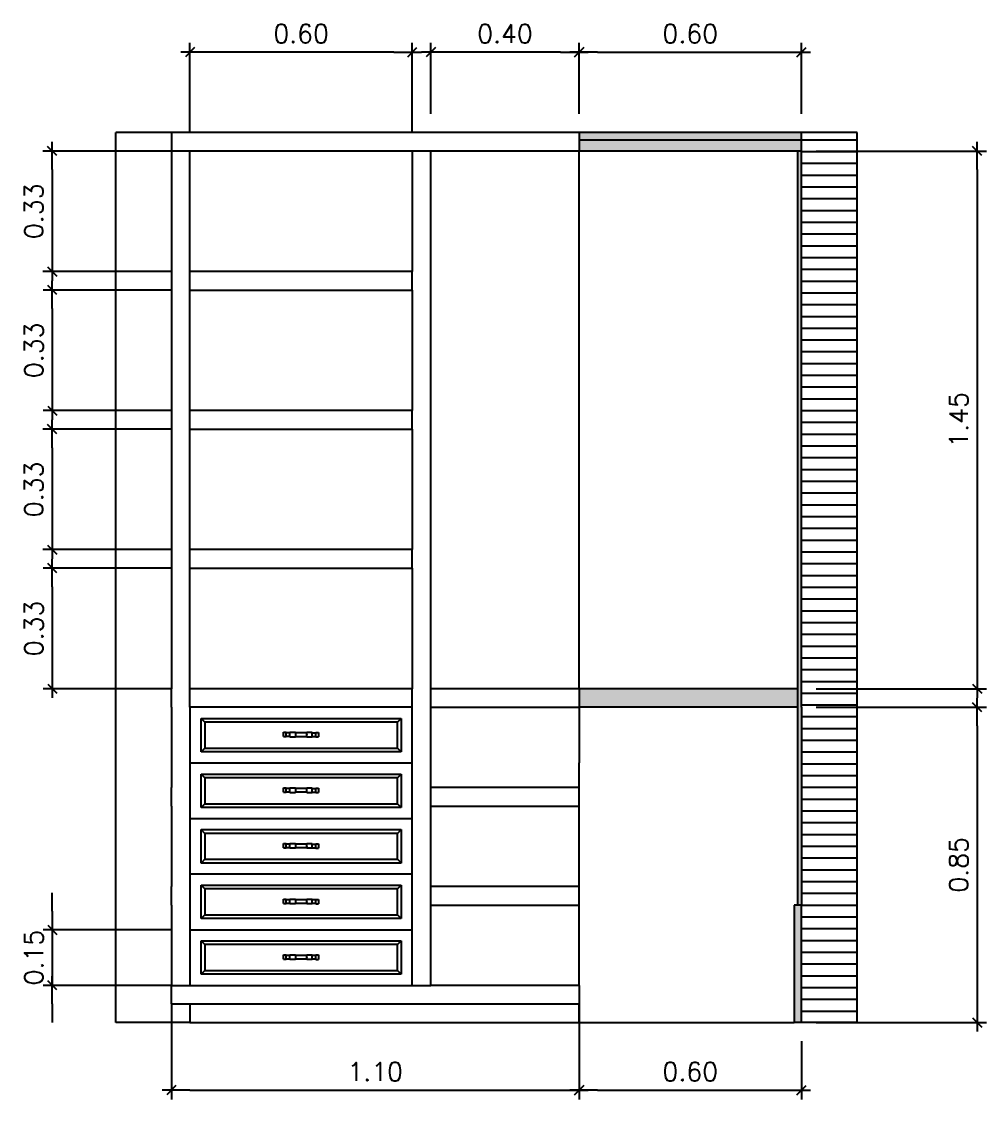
# Model space of a CAD drawing. Header units: millimetres. Extents: x 3 to 131, y 46 to 75.
# Drawn here: x 101.097 to 103.7, y 46.053 to 48.96 of the extents above; entities that cross this region are included whole.
import ezdxf

# ---------------------------------------------------------------- set-up
doc = ezdxf.new("R2010")
doc.units = ezdxf.units.MM
doc.header["$LTSCALE"] = 0.5
for name, color, linetype in [('pared', 5, 'Continuous'), ('Paredes', 5, 'Continuous'), ('SectionCutEdges', 7, 'Continuous')]:
    doc.layers.add(name, color=color, linetype=linetype)
doc.styles.add('ROMANS', font='romans.shx')
doc.dimstyles.new('DIM 25', dxfattribs={"dimscale": 0, "dimtxt": 0.05, "dimasz": 0.05, "dimexe": 0.025, "dimexo": 0.05, "dimgap": 0.025, "dimtad": 1, "dimzin": 0, "dimdsep": 46, "dimtxsty": 'ROMANS', "dimblk": 'COTA', "dimcen": 0.025, "dimdle": 0.075, "dimclrd": 1, "dimclre": 1, "dimclrt": 3, "dimaunit": 1, "dimadec": 0, "dimazin": 0, "dimtfac": 0.75, "dimtix": 1, "dimtmove": 2, "dimatfit": 3, "dimfxl": 0.075, "dimtvp": 1.5, "dimtolj": 1, "dimtzin": 0, "dimarcsym": 0})

# ---------------------------------------------------------------- blocks, each defined once
blk = doc.blocks.new('COTA')
at = {"color": 4}
blk.add_line((-0.247, -0.249), (0.247, 0.249), dxfattribs=at)
at = {"color": 1}
blk.add_line((-1.001, -0.001), (0.495, -0.001), dxfattribs=at)
blk = doc.blocks.new('*D238')
at = {"layer": 'DEFPOINTS', "color": 1, "lineweight": -2, "ltscale": 0.5, "transparency": 16777216}
for p, q in [((103.2411, 48.6106), (103.7002, 48.6106)), ((103.6752, 48.5606), (103.6752, 47.2106)), ((103.2411, 47.1606), (103.7002, 47.1606))]:
    blk.add_line(p, q, dxfattribs=at)
at = {"layer": 'DEFPOINTS', "color": 0, "ltscale": 0.5, "transparency": 16777216}
for p in [(103.1911, 48.6106), (103.1911, 47.1606), (103.6752, 47.1606)]:
    blk.add_point(p, dxfattribs=at)
at = {"layer": 'DEFPOINTS', "color": 1, "lineweight": -2, "ltscale": 0.5, "transparency": 16777216, "xscale": 0.05, "yscale": 0.05, "zscale": 0.05}
for p, rotation in [((103.6752, 48.6106), 90), ((103.6752, 47.1606), 270)]:
    blk.add_blockref('COTA', p, dxfattribs=dict(at, rotation=rotation))
at = {"layer": 'DEFPOINTS', "color": 3, "ltscale": 0.5, "transparency": 16777216, "insert": (103.6252, 47.8856), "char_height": 0.05, "attachment_point": 5, "rotation": 90, "style": 'ROMANS'}
blk.add_mtext('\\A1;1.45', dxfattribs=at)
blk = doc.blocks.new('*D239')
at = {"layer": 'DEFPOINTS', "color": 1, "lineweight": -2, "ltscale": 0.5, "transparency": 16777216}
for p, q in [((103.2411, 47.1106), (103.7002, 47.1106)), ((103.6752, 47.0606), (103.6752, 46.3106)), ((103.2411, 46.2606), (103.7002, 46.2606))]:
    blk.add_line(p, q, dxfattribs=at)
at = {"layer": 'DEFPOINTS', "color": 0, "ltscale": 0.5, "transparency": 16777216}
for p in [(103.1911, 47.1106), (103.1911, 46.2606), (103.6752, 46.2606)]:
    blk.add_point(p, dxfattribs=at)
at = {"layer": 'DEFPOINTS', "color": 1, "lineweight": -2, "ltscale": 0.5, "transparency": 16777216, "xscale": 0.05, "yscale": 0.05, "zscale": 0.05}
for p, rotation in [((103.6752, 47.1106), 90), ((103.6752, 46.2606), 270)]:
    blk.add_blockref('COTA', p, dxfattribs=dict(at, rotation=rotation))
at = {"layer": 'DEFPOINTS', "color": 3, "ltscale": 0.5, "transparency": 16777216, "insert": (103.6252, 46.6856), "char_height": 0.05, "attachment_point": 5, "rotation": 90, "style": 'ROMANS'}
blk.add_mtext('\\A1;0.85', dxfattribs=at)
blk = doc.blocks.new('*D240')
at = {"layer": 'DEFPOINTS', "color": 1, "lineweight": -2, "ltscale": 0.5, "transparency": 16777216}
for p, q in [((102.6011, 48.7106), (102.6011, 48.9019)), ((103.2011, 48.7106), (103.2011, 48.9019)), ((102.6511, 48.8769), (103.1511, 48.8769))]:
    blk.add_line(p, q, dxfattribs=at)
at = {"layer": 'DEFPOINTS', "color": 0, "ltscale": 0.5, "transparency": 16777216}
for p in [(103.2011, 48.8769), (102.6011, 48.6606), (103.2011, 48.6606)]:
    blk.add_point(p, dxfattribs=at)
at = {"layer": 'DEFPOINTS', "color": 1, "lineweight": -2, "ltscale": 0.5, "transparency": 16777216, "xscale": 0.05, "yscale": 0.05, "zscale": 0.05, "rotation": 180}
blk.add_blockref('COTA', (102.6011, 48.8769), dxfattribs=at)
at = {"layer": 'DEFPOINTS', "color": 1, "lineweight": -2, "ltscale": 0.5, "transparency": 16777216, "xscale": 0.05, "yscale": 0.05, "zscale": 0.05}
blk.add_blockref('COTA', (103.2011, 48.8769), dxfattribs=at)
at = {"layer": 'DEFPOINTS', "color": 3, "ltscale": 0.5, "transparency": 16777216, "insert": (102.9011, 48.9269), "char_height": 0.05, "attachment_point": 5, "style": 'ROMANS'}
blk.add_mtext('\\A1;0.60', dxfattribs=at)
blk = doc.blocks.new('*D241')
at = {"layer": 'DEFPOINTS', "color": 1, "lineweight": -2, "ltscale": 0.5, "transparency": 16777216}
for p, q in [((102.2011, 48.7106), (102.2011, 48.9019)), ((102.6011, 48.7106), (102.6011, 48.9019)), ((102.5511, 48.8769), (102.2511, 48.8769))]:
    blk.add_line(p, q, dxfattribs=at)
at = {"layer": 'DEFPOINTS', "color": 0, "ltscale": 0.5, "transparency": 16777216}
for p in [(102.2011, 48.8769), (102.2011, 48.6606), (102.6011, 48.6606)]:
    blk.add_point(p, dxfattribs=at)
at = {"layer": 'DEFPOINTS', "color": 1, "lineweight": -2, "ltscale": 0.5, "transparency": 16777216, "xscale": 0.05, "yscale": 0.05, "zscale": 0.05, "rotation": 180}
blk.add_blockref('COTA', (102.2011, 48.8769), dxfattribs=at)
at = {"layer": 'DEFPOINTS', "color": 1, "lineweight": -2, "ltscale": 0.5, "transparency": 16777216, "xscale": 0.05, "yscale": 0.05, "zscale": 0.05}
blk.add_blockref('COTA', (102.6011, 48.8769), dxfattribs=at)
at = {"layer": 'DEFPOINTS', "color": 3, "ltscale": 0.5, "transparency": 16777216, "insert": (102.4011, 48.9269), "char_height": 0.05, "attachment_point": 5, "style": 'ROMANS'}
blk.add_mtext('\\A1;0.40', dxfattribs=at)
blk = doc.blocks.new('*D242')
at = {"layer": 'DEFPOINTS', "color": 1, "lineweight": -2, "ltscale": 0.5, "transparency": 16777216}
for p, q in [((101.5511, 48.6606), (101.5511, 48.9019)), ((102.1511, 48.6606), (102.1511, 48.9019)), ((102.1011, 48.8769), (101.6011, 48.8769))]:
    blk.add_line(p, q, dxfattribs=at)
at = {"layer": 'DEFPOINTS', "color": 0, "ltscale": 0.5, "transparency": 16777216}
for p in [(101.5511, 48.8769), (101.5511, 48.6106), (102.1511, 48.6106)]:
    blk.add_point(p, dxfattribs=at)
at = {"layer": 'DEFPOINTS', "color": 1, "lineweight": -2, "ltscale": 0.5, "transparency": 16777216, "xscale": 0.05, "yscale": 0.05, "zscale": 0.05, "rotation": 180}
blk.add_blockref('COTA', (101.5511, 48.8769), dxfattribs=at)
at = {"layer": 'DEFPOINTS', "color": 1, "lineweight": -2, "ltscale": 0.5, "transparency": 16777216, "xscale": 0.05, "yscale": 0.05, "zscale": 0.05}
blk.add_blockref('COTA', (102.1511, 48.8769), dxfattribs=at)
at = {"layer": 'DEFPOINTS', "color": 3, "ltscale": 0.5, "transparency": 16777216, "insert": (101.8511, 48.9269), "char_height": 0.05, "attachment_point": 5, "style": 'ROMANS'}
blk.add_mtext('\\A1;0.60', dxfattribs=at)
blk = doc.blocks.new('*D243')
at = {"layer": 'DEFPOINTS', "color": 1, "lineweight": -2, "ltscale": 0.5, "transparency": 16777216}
for p, q in [((101.5011, 48.6106), (101.1547, 48.6106)), ((101.1797, 48.5606), (101.1797, 48.3356)), ((101.5011, 48.2856), (101.1547, 48.2856))]:
    blk.add_line(p, q, dxfattribs=at)
at = {"layer": 'DEFPOINTS', "color": 0, "ltscale": 0.5, "transparency": 16777216}
for p in [(101.5511, 48.6106), (101.1797, 48.2856), (101.5511, 48.2856)]:
    blk.add_point(p, dxfattribs=at)
at = {"layer": 'DEFPOINTS', "color": 1, "lineweight": -2, "ltscale": 0.5, "transparency": 16777216, "xscale": 0.05, "yscale": 0.05, "zscale": 0.05}
for p, rotation in [((101.1797, 48.6106), 90), ((101.1797, 48.2856), 270)]:
    blk.add_blockref('COTA', p, dxfattribs=dict(at, rotation=rotation))
at = {"layer": 'DEFPOINTS', "color": 3, "ltscale": 0.5, "transparency": 16777216, "insert": (101.1297, 48.4481), "char_height": 0.05, "attachment_point": 5, "rotation": 90, "style": 'ROMANS'}
blk.add_mtext('\\A1;0.33', dxfattribs=at)
blk = doc.blocks.new('*D244')
at = {"layer": 'DEFPOINTS', "color": 1, "lineweight": -2, "ltscale": 0.5, "transparency": 16777216}
for p, q in [((101.5011, 48.2356), (101.1548, 48.2356)), ((101.1798, 48.1856), (101.1798, 47.9606)), ((101.5011, 47.9106), (101.1548, 47.9106))]:
    blk.add_line(p, q, dxfattribs=at)
at = {"layer": 'DEFPOINTS', "color": 0, "ltscale": 0.5, "transparency": 16777216}
for p in [(101.5511, 48.2356), (101.1798, 47.9106), (101.5511, 47.9106)]:
    blk.add_point(p, dxfattribs=at)
at = {"layer": 'DEFPOINTS', "color": 1, "lineweight": -2, "ltscale": 0.5, "transparency": 16777216, "xscale": 0.05, "yscale": 0.05, "zscale": 0.05}
for p, rotation in [((101.1798, 48.2356), 90), ((101.1798, 47.9106), 270)]:
    blk.add_blockref('COTA', p, dxfattribs=dict(at, rotation=rotation))
at = {"layer": 'DEFPOINTS', "color": 3, "ltscale": 0.5, "transparency": 16777216, "insert": (101.1298, 48.0731), "char_height": 0.05, "attachment_point": 5, "rotation": 90, "style": 'ROMANS'}
blk.add_mtext('\\A1;0.33', dxfattribs=at)
blk = doc.blocks.new('*D245')
at = {"layer": 'DEFPOINTS', "color": 1, "lineweight": -2, "ltscale": 0.5, "transparency": 16777216}
for p, q in [((101.5011, 47.8606), (101.1547, 47.8606)), ((101.1797, 47.8106), (101.1797, 47.5856)), ((101.5011, 47.5356), (101.1547, 47.5356))]:
    blk.add_line(p, q, dxfattribs=at)
at = {"layer": 'DEFPOINTS', "color": 0, "ltscale": 0.5, "transparency": 16777216}
for p in [(101.5511, 47.8606), (101.1797, 47.5356), (101.5511, 47.5356)]:
    blk.add_point(p, dxfattribs=at)
at = {"layer": 'DEFPOINTS', "color": 1, "lineweight": -2, "ltscale": 0.5, "transparency": 16777216, "xscale": 0.05, "yscale": 0.05, "zscale": 0.05}
for p, rotation in [((101.1797, 47.8606), 90), ((101.1797, 47.5356), 270)]:
    blk.add_blockref('COTA', p, dxfattribs=dict(at, rotation=rotation))
at = {"layer": 'DEFPOINTS', "color": 3, "ltscale": 0.5, "transparency": 16777216, "insert": (101.1297, 47.6981), "char_height": 0.05, "attachment_point": 5, "rotation": 90, "style": 'ROMANS'}
blk.add_mtext('\\A1;0.33', dxfattribs=at)
blk = doc.blocks.new('*D246')
at = {"layer": 'DEFPOINTS', "color": 1, "lineweight": -2, "ltscale": 0.5, "transparency": 16777216}
for p, q in [((101.5011, 47.4856), (101.1548, 47.4856)), ((101.1798, 47.4356), (101.1798, 47.2106)), ((101.5011, 47.1606), (101.1548, 47.1606))]:
    blk.add_line(p, q, dxfattribs=at)
at = {"layer": 'DEFPOINTS', "color": 0, "ltscale": 0.5, "transparency": 16777216}
for p in [(101.5511, 47.4856), (101.1798, 47.1606), (101.5511, 47.1606)]:
    blk.add_point(p, dxfattribs=at)
at = {"layer": 'DEFPOINTS', "color": 1, "lineweight": -2, "ltscale": 0.5, "transparency": 16777216, "xscale": 0.05, "yscale": 0.05, "zscale": 0.05}
for p, rotation in [((101.1798, 47.4856), 90), ((101.1798, 47.1606), 270)]:
    blk.add_blockref('COTA', p, dxfattribs=dict(at, rotation=rotation))
at = {"layer": 'DEFPOINTS', "color": 3, "ltscale": 0.5, "transparency": 16777216, "insert": (101.1298, 47.3231), "char_height": 0.05, "attachment_point": 5, "rotation": 90, "style": 'ROMANS'}
blk.add_mtext('\\A1;0.33', dxfattribs=at)
blk = doc.blocks.new('*D247')
at = {"layer": 'DEFPOINTS', "color": 1, "lineweight": -2, "ltscale": 0.5, "transparency": 16777216}
for p, q in [((101.1798, 46.5606), (101.1798, 46.6106)), ((101.5011, 46.5106), (101.1548, 46.5106)), ((101.1798, 46.5106), (101.1798, 46.3606)), ((101.5011, 46.3606), (101.1548, 46.3606)), ((101.1798, 46.3106), (101.1798, 46.2606))]:
    blk.add_line(p, q, dxfattribs=at)
at = {"layer": 'DEFPOINTS', "color": 0, "ltscale": 0.5, "transparency": 16777216}
for p in [(101.5511, 46.5106), (101.1798, 46.3606), (101.5511, 46.3606)]:
    blk.add_point(p, dxfattribs=at)
at = {"layer": 'DEFPOINTS', "color": 1, "lineweight": -2, "ltscale": 0.5, "transparency": 16777216, "xscale": 0.05, "yscale": 0.05, "zscale": 0.05}
for p, rotation in [((101.1798, 46.5106), 270), ((101.1798, 46.3606), 90)]:
    blk.add_blockref('COTA', p, dxfattribs=dict(at, rotation=rotation))
at = {"layer": 'DEFPOINTS', "color": 3, "ltscale": 0.5, "transparency": 16777216, "insert": (101.1298, 46.4356), "char_height": 0.05, "attachment_point": 5, "rotation": 90, "style": 'ROMANS'}
blk.add_mtext('\\A1;0.15', dxfattribs=at)
blk = doc.blocks.new('*D248')
at = {"layer": 'DEFPOINTS', "color": 1, "lineweight": -2, "ltscale": 0.5, "transparency": 16777216}
for p, q in [((101.5011, 46.3106), (101.5011, 46.053)), ((102.6011, 46.3106), (102.6011, 46.053)), ((101.5511, 46.078), (102.5511, 46.078))]:
    blk.add_line(p, q, dxfattribs=at)
at = {"layer": 'DEFPOINTS', "color": 0, "ltscale": 0.5, "transparency": 16777216}
for p in [(101.5011, 46.3606), (102.6011, 46.3606), (102.6011, 46.078)]:
    blk.add_point(p, dxfattribs=at)
at = {"layer": 'DEFPOINTS', "color": 1, "lineweight": -2, "ltscale": 0.5, "transparency": 16777216, "xscale": 0.05, "yscale": 0.05, "zscale": 0.05, "rotation": 180}
blk.add_blockref('COTA', (101.5011, 46.078), dxfattribs=at)
at = {"layer": 'DEFPOINTS', "color": 1, "lineweight": -2, "ltscale": 0.5, "transparency": 16777216, "xscale": 0.05, "yscale": 0.05, "zscale": 0.05}
blk.add_blockref('COTA', (102.6011, 46.078), dxfattribs=at)
at = {"layer": 'DEFPOINTS', "color": 3, "ltscale": 0.5, "transparency": 16777216, "insert": (102.0511, 46.128), "char_height": 0.05, "attachment_point": 5, "style": 'ROMANS'}
blk.add_mtext('\\A1;1.10', dxfattribs=at)
blk = doc.blocks.new('*D249')
at = {"layer": 'DEFPOINTS', "color": 1, "lineweight": -2, "ltscale": 0.5, "transparency": 16777216}
for p, q in [((102.6011, 46.2106), (102.6011, 46.053)), ((103.2011, 46.2106), (103.2011, 46.053)), ((102.6511, 46.078), (103.1511, 46.078))]:
    blk.add_line(p, q, dxfattribs=at)
at = {"layer": 'DEFPOINTS', "color": 0, "ltscale": 0.5, "transparency": 16777216}
for p in [(102.6011, 46.2606), (103.2011, 46.2606), (103.2011, 46.078)]:
    blk.add_point(p, dxfattribs=at)
at = {"layer": 'DEFPOINTS', "color": 1, "lineweight": -2, "ltscale": 0.5, "transparency": 16777216, "xscale": 0.05, "yscale": 0.05, "zscale": 0.05, "rotation": 180}
blk.add_blockref('COTA', (102.6011, 46.078), dxfattribs=at)
at = {"layer": 'DEFPOINTS', "color": 1, "lineweight": -2, "ltscale": 0.5, "transparency": 16777216, "xscale": 0.05, "yscale": 0.05, "zscale": 0.05}
blk.add_blockref('COTA', (103.2011, 46.078), dxfattribs=at)
at = {"layer": 'DEFPOINTS', "color": 3, "ltscale": 0.5, "transparency": 16777216, "insert": (102.9011, 46.128), "char_height": 0.05, "attachment_point": 5, "style": 'ROMANS'}
blk.add_mtext('\\A1;0.60', dxfattribs=at)

msp = doc.modelspace()

# ---------------------------------------------------------------- hatches: boundary and pattern name
at = {"layer": 'pared'}
h = msp.add_hatch(dxfattribs=at)
h.set_pattern_fill('LINE', color=8, scale=0.01)
h.paths.add_polyline_path([(103.2011, 47.1606), (103.2011, 47.1106), (103.2011, 46.5773), (103.2011, 46.2606), (103.3511, 46.2606), (103.3511, 48.6606), (103.2011, 48.6606), (102.6011, 48.6606), (102.6011, 48.6106), (103.1911, 48.6106), (103.2011, 48.6106)])
at = {"layer": 'Paredes', "ltscale": 0.5}
h = msp.add_hatch(color=256, dxfattribs=at)
h.dxf.hatch_style = 1
h.paths.add_polyline_path([(103.1911, 48.6106), (103.2011, 48.6106), (103.2011, 48.6606), (102.6011, 48.6606), (102.6011, 48.6106)])
h = msp.add_hatch(color=256, dxfattribs=at)
h.dxf.hatch_style = 1
h.paths.add_polyline_path([(103.2011, 46.5773), (103.1911, 46.5773), (103.1811, 46.5773), (103.1811, 46.2606), (103.2011, 46.2606)])
h.paths.add_polyline_path([(103.2011, 48.6106), (103.1911, 48.6106), (103.1911, 47.1606), (103.1911, 47.1106), (103.1911, 46.5773), (103.2011, 46.5773), (103.2011, 47.1106), (103.2011, 47.1606)])
h = msp.add_hatch(color=256, dxfattribs=at)
h.dxf.hatch_style = 1
h.paths.add_polyline_path([(103.1911, 47.1106), (103.1911, 47.1606), (102.6011, 47.1606), (102.6011, 47.1106)])

# ---------------------------------------------------------------- linework, layer by layer
at = {"color": 8}
for p, q in [((101.3511, 46.2606), (101.3511, 48.6606)), ((101.5011, 48.6606), (101.3511, 48.6606)), ((101.5511, 46.2606), (101.3511, 46.2606))]:
    msp.add_line(p, q, dxfattribs=at)
at = {"color": 3}
for p, q in [((102.6011, 48.6606), (101.5011, 48.6606)), ((101.5011, 48.6606), (101.5011, 48.6106)), ((101.5511, 48.6106), (101.5011, 48.6106)), ((101.5011, 48.6106), (101.5011, 47.1606)), ((101.5511, 48.2856), (101.5511, 48.6106)), ((102.1511, 48.6106), (101.5511, 48.6106)), ((102.1511, 48.6106), (102.1511, 48.2856)), ((102.2011, 48.6106), (102.1511, 48.6106)), ((102.2011, 47.1606), (102.2011, 48.6106)), ((102.6011, 48.6106), (102.2011, 48.6106)), ((101.5511, 48.2356), (101.5511, 48.2856)), ((102.1511, 48.2356), (102.1511, 48.2856)), ((101.5511, 47.9106), (101.5511, 48.2356)), ((102.1511, 48.2356), (102.1511, 47.9106)), ((101.5511, 47.8606), (101.5511, 47.9106)), ((102.1511, 47.8606), (102.1511, 47.9106)), ((101.5511, 47.5356), (101.5511, 47.8606)), ((102.1511, 47.8606), (102.1511, 47.5356)), ((101.5511, 47.4856), (101.5511, 47.5356)), ((102.1511, 47.4856), (102.1511, 47.5356)), ((101.5511, 47.1606), (101.5511, 47.4856)), ((102.1511, 47.4856), (102.1511, 47.1606)), ((101.5011, 47.1106), (101.5011, 47.1606)), ((102.1511, 47.1606), (101.5511, 47.1606)), ((101.5511, 47.1106), (101.5511, 47.1606)), ((102.1511, 47.1106), (102.1511, 47.1606)), ((102.6011, 47.1606), (102.2011, 47.1606)), ((102.2011, 47.1106), (102.2011, 47.1606)), ((101.5011, 47.1106), (101.5011, 46.8939)), ((102.1511, 47.1106), (101.5511, 47.1106)), ((101.5511, 47.1106), (101.5511, 46.9606)), ((102.1511, 46.9606), (102.1511, 47.1106)), ((102.2011, 46.8939), (102.2011, 47.1106)), ((102.2011, 47.1106), (102.6011, 47.1106)), ((101.5511, 46.9606), (101.5511, 46.8939)), ((102.1511, 46.8939), (102.1511, 46.9606)), ((101.5011, 46.8439), (101.5011, 46.8939)), ((101.5511, 46.8939), (101.5511, 46.8439)), ((102.1511, 46.8439), (102.1511, 46.8939)), ((102.2011, 46.8439), (102.2011, 46.8939)), ((102.6011, 46.8939), (102.2011, 46.8939)), ((101.5011, 46.8439), (101.5011, 46.6273)), ((101.5511, 46.8439), (101.5511, 46.8106)), ((102.1511, 46.8106), (102.1511, 46.8439)), ((102.2011, 46.6273), (102.2011, 46.8439)), ((102.2011, 46.8439), (102.6011, 46.8439)), ((101.5511, 46.8106), (101.5511, 46.6606)), ((102.1511, 46.6606), (102.1511, 46.8106)), ((101.5511, 46.6606), (101.5511, 46.6273)), ((102.1511, 46.6273), (102.1511, 46.6606)), ((101.5011, 46.5773), (101.5011, 46.6273)), ((101.5511, 46.6273), (101.5511, 46.5773)), ((102.1511, 46.5773), (102.1511, 46.6273)), ((102.2011, 46.5773), (102.2011, 46.6273)), ((102.6011, 46.6273), (102.2011, 46.6273)), ((101.5011, 46.5773), (101.5011, 46.3606)), ((101.5511, 46.5773), (101.5511, 46.5106)), ((102.1511, 46.5106), (102.1511, 46.5773)), ((102.2011, 46.3606), (102.2011, 46.5773)), ((102.2011, 46.5773), (102.6011, 46.5773)), ((101.5511, 46.5106), (101.5511, 46.3606)), ((102.1511, 46.3606), (102.1511, 46.5106)), ((101.5011, 46.3106), (101.5011, 46.3606)), ((101.5011, 46.3606), (101.5511, 46.3606)), ((101.5511, 46.3606), (102.1511, 46.3606)), ((102.1511, 46.3606), (102.2011, 46.3606)), ((102.6011, 46.3606), (102.2011, 46.3606)), ((101.5011, 46.3106), (101.5511, 46.3106)), ((101.5511, 46.3106), (102.6011, 46.3106)), ((101.5511, 46.3106), (101.5511, 46.2606))]:
    msp.add_line(p, q, dxfattribs=at)
at = {"color": 4}
for p, q in [((102.6011, 47.1606), (102.6011, 48.6106)), ((102.6011, 46.8939), (102.6011, 46.9606)), ((102.6011, 46.8439), (102.6011, 46.8939)), ((102.6011, 46.6273), (102.6011, 46.8439)), ((102.6011, 46.5773), (102.6011, 46.6273)), ((102.6011, 46.3606), (102.6011, 46.5773)), ((102.6011, 46.3606), (102.6011, 46.3106)), ((102.6011, 46.2606), (102.6011, 46.3106))]:
    msp.add_line(p, q, dxfattribs=at)
at = {"color": 2}
for p, q in [((102.1511, 48.2856), (101.5511, 48.2856)), ((101.5511, 48.2356), (102.1511, 48.2356)), ((102.1511, 47.9106), (101.5511, 47.9106)), ((101.5511, 47.8606), (102.1511, 47.8606)), ((102.1511, 47.5356), (101.5511, 47.5356)), ((101.5511, 47.4856), (102.1511, 47.4856)), ((101.5811, 46.9906), (101.5811, 47.0806)), ((101.5811, 47.0806), (102.1211, 47.0806)), ((101.5911, 47.0706), (101.5811, 47.0806)), ((102.1111, 47.0706), (101.5911, 47.0706)), ((101.5911, 47.0706), (101.5911, 47.0006)), ((102.1111, 47.0706), (102.1211, 47.0806)), ((102.1111, 47.0006), (102.1111, 47.0706)), ((102.1211, 47.0806), (102.1211, 46.9906)), ((101.5911, 47.0006), (101.5811, 46.9906)), ((101.5911, 47.0006), (102.1111, 47.0006)), ((102.1111, 47.0006), (102.1211, 46.9906)), ((102.1211, 46.9906), (101.5811, 46.9906)), ((101.5511, 46.9606), (102.1511, 46.9606)), ((101.5811, 46.8406), (101.5811, 46.9306)), ((101.5811, 46.9306), (102.1211, 46.9306)), ((101.5911, 46.9206), (101.5811, 46.9306)), ((102.1111, 46.9206), (101.5911, 46.9206)), ((101.5911, 46.9206), (101.5911, 46.8506)), ((102.1111, 46.9206), (102.1211, 46.9306)), ((102.1111, 46.8506), (102.1111, 46.9206)), ((102.1211, 46.9306), (102.1211, 46.8406)), ((101.5911, 46.8506), (101.5811, 46.8406)), ((102.1211, 46.8406), (101.5811, 46.8406)), ((101.5911, 46.8506), (102.1111, 46.8506)), ((102.1111, 46.8506), (102.1211, 46.8406)), ((101.5511, 46.8106), (102.1511, 46.8106)), ((101.5811, 46.6906), (101.5811, 46.7806)), ((101.5811, 46.7806), (102.1211, 46.7806)), ((101.5911, 46.7706), (101.5811, 46.7806)), ((102.1111, 46.7706), (101.5911, 46.7706)), ((101.5911, 46.7706), (101.5911, 46.7006)), ((102.1111, 46.7706), (102.1211, 46.7806)), ((102.1111, 46.7006), (102.1111, 46.7706)), ((102.1211, 46.7806), (102.1211, 46.6906)), ((101.5911, 46.7006), (101.5811, 46.6906)), ((102.1211, 46.6906), (101.5811, 46.6906)), ((101.5911, 46.7006), (102.1111, 46.7006)), ((102.1111, 46.7006), (102.1211, 46.6906)), ((102.1511, 46.6606), (101.5511, 46.6606)), ((101.5811, 46.5406), (101.5811, 46.6306)), ((101.5811, 46.6306), (102.1211, 46.6306)), ((101.5911, 46.6206), (101.5811, 46.6306)), ((102.1111, 46.6206), (102.1211, 46.6306)), ((102.1211, 46.6306), (102.1211, 46.5406)), ((102.1111, 46.6206), (101.5911, 46.6206)), ((101.5911, 46.6206), (101.5911, 46.5506)), ((102.1111, 46.5506), (102.1111, 46.6206)), ((101.5911, 46.5506), (101.5811, 46.5406)), ((102.1211, 46.5406), (101.5811, 46.5406)), ((101.5911, 46.5506), (102.1111, 46.5506)), ((102.1111, 46.5506), (102.1211, 46.5406)), ((101.5511, 46.5106), (102.1511, 46.5106)), ((101.5811, 46.3906), (101.5811, 46.4806)), ((101.5811, 46.4806), (102.1211, 46.4806)), ((101.5911, 46.4706), (101.5811, 46.4806)), ((102.1111, 46.4706), (102.1211, 46.4806)), ((102.1211, 46.4806), (102.1211, 46.3906)), ((102.1111, 46.4706), (101.5911, 46.4706)), ((101.5911, 46.4706), (101.5911, 46.4006)), ((102.1111, 46.4006), (102.1111, 46.4706)), ((101.5911, 46.4006), (101.5811, 46.3906)), ((102.1211, 46.3906), (101.5811, 46.3906)), ((101.5911, 46.4006), (102.1111, 46.4006)), ((102.1111, 46.4006), (102.1211, 46.3906))]:
    msp.add_line(p, q, dxfattribs=at)
at = {"color": 1}
for p, q in [((101.8037, 47.0434), (101.8112, 47.0434)), ((101.8037, 47.0314), (101.8037, 47.0434)), ((101.8037, 47.0314), (101.8112, 47.0314)), ((101.8112, 47.0423), (101.8112, 47.0434)), ((101.8112, 47.0423), (101.8211, 47.0423)), ((101.8112, 47.0323), (101.8112, 47.0423)), ((101.8112, 47.0323), (101.8211, 47.0323)), ((101.8112, 47.0314), (101.8112, 47.0323)), ((101.8211, 47.0432), (101.8361, 47.0432)), ((101.8211, 47.0432), (101.8211, 47.0423)), ((101.8211, 47.0323), (101.8211, 47.0423)), ((101.8211, 47.0312), (101.8211, 47.0323)), ((101.8211, 47.0312), (101.8361, 47.0312)), ((101.8361, 47.0432), (101.8361, 47.0421)), ((101.8361, 47.0421), (101.8661, 47.0421)), ((101.8361, 47.0421), (101.8361, 47.0321)), ((101.8361, 47.0321), (101.8661, 47.0321)), ((101.8361, 47.0312), (101.8361, 47.0321)), ((101.8661, 47.043), (101.8811, 47.043)), ((101.8661, 47.043), (101.8661, 47.0425)), ((101.8661, 47.0425), (101.8661, 47.0421)), ((101.8661, 47.042), (101.8661, 47.0421)), ((101.8661, 47.0419), (101.8661, 47.042)), ((101.8661, 47.0416), (101.8661, 47.0419)), ((101.8661, 47.0413), (101.8661, 47.0416)), ((101.8661, 47.0409), (101.8661, 47.0413)), ((101.8661, 47.0405), (101.8661, 47.0409)), ((101.8661, 47.0396), (101.8661, 47.0405)), ((101.8661, 47.0405), (101.8661, 47.0405)), ((101.8661, 47.0394), (101.8661, 47.0396)), ((101.8661, 47.0391), (101.8661, 47.0394)), ((101.8661, 47.0382), (101.8661, 47.0391)), ((101.8661, 47.0381), (101.8661, 47.0382)), ((101.8661, 47.0375), (101.8661, 47.0381)), ((101.8661, 47.0369), (101.8661, 47.0375)), ((101.8661, 47.0369), (101.8661, 47.0366)), ((101.8661, 47.036), (101.8661, 47.0366)), ((101.8661, 47.0356), (101.8661, 47.036)), ((101.8661, 47.0356), (101.8661, 47.035)), ((101.8661, 47.0345), (101.8661, 47.035)), ((101.8661, 47.0344), (101.8661, 47.0345)), ((101.8661, 47.0336), (101.8661, 47.0344)), ((101.8661, 47.0334), (101.8661, 47.0336)), ((101.8661, 47.0332), (101.8661, 47.0334)), ((101.8661, 47.0327), (101.8661, 47.0332)), ((101.8661, 47.0325), (101.8661, 47.0327)), ((101.8661, 47.0322), (101.8661, 47.0325)), ((101.8661, 47.0321), (101.8661, 47.0322)), ((101.8661, 47.0321), (101.8661, 47.0322)), ((101.8661, 47.0316), (101.8661, 47.0321)), ((101.8661, 47.0321), (101.8661, 47.0316)), ((101.8661, 47.0311), (101.8661, 47.0316)), ((101.8661, 47.0311), (101.8811, 47.0311)), ((101.8811, 47.043), (101.8811, 47.0418)), ((101.8811, 47.0418), (101.8909, 47.0418)), ((101.8811, 47.0319), (101.8811, 47.0418)), ((101.8811, 47.0319), (101.8909, 47.0319)), ((101.8811, 47.0311), (101.8811, 47.0319)), ((101.8909, 47.0426), (101.8984, 47.0426)), ((101.8909, 47.0418), (101.8909, 47.0426)), ((101.8909, 47.0319), (101.8909, 47.0418)), ((101.8909, 47.0319), (101.8909, 47.0306)), ((101.8909, 47.0306), (101.8984, 47.0306)), ((101.8984, 47.0426), (101.8984, 47.0306)), ((101.8037, 46.8934), (101.8112, 46.8934)), ((101.8037, 46.8814), (101.8037, 46.8934)), ((101.8112, 46.8923), (101.8112, 46.8934)), ((101.8112, 46.8923), (101.8211, 46.8923)), ((101.8112, 46.8823), (101.8112, 46.8923)), ((101.8211, 46.8932), (101.8361, 46.8932)), ((101.8211, 46.8932), (101.8211, 46.8923)), ((101.8211, 46.8823), (101.8211, 46.8923)), ((101.8361, 46.8932), (101.8361, 46.8921)), ((101.8361, 46.8921), (101.8661, 46.8921)), ((101.8361, 46.8921), (101.8361, 46.8821)), ((101.8661, 46.893), (101.8811, 46.893)), ((101.8661, 46.893), (101.8661, 46.8925)), ((101.8661, 46.8925), (101.8661, 46.8921)), ((101.8661, 46.892), (101.8661, 46.8921)), ((101.8661, 46.8919), (101.8661, 46.892)), ((101.8661, 46.8916), (101.8661, 46.8919)), ((101.8661, 46.8913), (101.8661, 46.8916)), ((101.8661, 46.8909), (101.8661, 46.8913)), ((101.8661, 46.8905), (101.8661, 46.8909)), ((101.8661, 46.8896), (101.8661, 46.8905)), ((101.8661, 46.8905), (101.8661, 46.8905)), ((101.8661, 46.8894), (101.8661, 46.8896)), ((101.8661, 46.8891), (101.8661, 46.8894)), ((101.8661, 46.8882), (101.8661, 46.8891)), ((101.8661, 46.8881), (101.8661, 46.8882)), ((101.8661, 46.8875), (101.8661, 46.8881)), ((101.8661, 46.8869), (101.8661, 46.8875)), ((101.8661, 46.8869), (101.8661, 46.8866)), ((101.8661, 46.886), (101.8661, 46.8866)), ((101.8661, 46.8856), (101.8661, 46.886)), ((101.8661, 46.8856), (101.8661, 46.885)), ((101.8661, 46.8845), (101.8661, 46.885)), ((101.8661, 46.8844), (101.8661, 46.8845)), ((101.8661, 46.8836), (101.8661, 46.8844)), ((101.8811, 46.893), (101.8811, 46.8918)), ((101.8811, 46.8918), (101.8909, 46.8918)), ((101.8811, 46.8819), (101.8811, 46.8918)), ((101.8909, 46.8926), (101.8984, 46.8926)), ((101.8909, 46.8918), (101.8909, 46.8926)), ((101.8909, 46.8819), (101.8909, 46.8918)), ((101.8984, 46.8926), (101.8984, 46.8806)), ((101.8037, 46.8814), (101.8112, 46.8814)), ((101.8112, 46.8823), (101.8211, 46.8823)), ((101.8112, 46.8814), (101.8112, 46.8823)), ((101.8211, 46.8812), (101.8211, 46.8823)), ((101.8211, 46.8812), (101.8361, 46.8812)), ((101.8361, 46.8821), (101.8661, 46.8821)), ((101.8361, 46.8812), (101.8361, 46.8821)), ((101.8661, 46.8834), (101.8661, 46.8836)), ((101.8661, 46.8832), (101.8661, 46.8834)), ((101.8661, 46.8827), (101.8661, 46.8832)), ((101.8661, 46.8825), (101.8661, 46.8827)), ((101.8661, 46.8822), (101.8661, 46.8825)), ((101.8661, 46.8821), (101.8661, 46.8822)), ((101.8661, 46.8821), (101.8661, 46.8822)), ((101.8661, 46.8816), (101.8661, 46.8821)), ((101.8661, 46.8821), (101.8661, 46.8816)), ((101.8661, 46.8811), (101.8661, 46.8816)), ((101.8661, 46.8811), (101.8811, 46.8811)), ((101.8811, 46.8819), (101.8909, 46.8819)), ((101.8811, 46.8811), (101.8811, 46.8819)), ((101.8909, 46.8819), (101.8909, 46.8806)), ((101.8909, 46.8806), (101.8984, 46.8806)), ((101.8037, 46.7434), (101.8112, 46.7434)), ((101.8037, 46.7314), (101.8037, 46.7434)), ((101.8112, 46.7423), (101.8112, 46.7434)), ((101.8112, 46.7423), (101.8211, 46.7423)), ((101.8112, 46.7323), (101.8112, 46.7423)), ((101.8211, 46.7432), (101.8361, 46.7432)), ((101.8211, 46.7432), (101.8211, 46.7423)), ((101.8211, 46.7323), (101.8211, 46.7423)), ((101.8361, 46.7432), (101.8361, 46.7421)), ((101.8361, 46.7421), (101.8661, 46.7421)), ((101.8361, 46.7421), (101.8361, 46.7321)), ((101.8661, 46.743), (101.8811, 46.743)), ((101.8661, 46.743), (101.8661, 46.7425)), ((101.8661, 46.7425), (101.8661, 46.7421)), ((101.8661, 46.742), (101.8661, 46.7421)), ((101.8661, 46.7419), (101.8661, 46.742)), ((101.8661, 46.7416), (101.8661, 46.7419)), ((101.8661, 46.7413), (101.8661, 46.7416)), ((101.8661, 46.7409), (101.8661, 46.7413)), ((101.8661, 46.7405), (101.8661, 46.7409)), ((101.8661, 46.7396), (101.8661, 46.7405)), ((101.8661, 46.7405), (101.8661, 46.7405)), ((101.8661, 46.7394), (101.8661, 46.7396)), ((101.8661, 46.7391), (101.8661, 46.7394)), ((101.8661, 46.7382), (101.8661, 46.7391)), ((101.8811, 46.743), (101.8811, 46.7418)), ((101.8811, 46.7418), (101.8909, 46.7418)), ((101.8811, 46.7319), (101.8811, 46.7418)), ((101.8909, 46.7426), (101.8984, 46.7426)), ((101.8909, 46.7418), (101.8909, 46.7426)), ((101.8909, 46.7319), (101.8909, 46.7418)), ((101.8984, 46.7426), (101.8984, 46.7306)), ((101.8037, 46.7314), (101.8112, 46.7314)), ((101.8112, 46.7323), (101.8211, 46.7323)), ((101.8112, 46.7314), (101.8112, 46.7323)), ((101.8211, 46.7312), (101.8211, 46.7323)), ((101.8211, 46.7312), (101.8361, 46.7312)), ((101.8361, 46.7321), (101.8661, 46.7321)), ((101.8361, 46.7312), (101.8361, 46.7321)), ((101.8661, 46.7381), (101.8661, 46.7382)), ((101.8661, 46.7375), (101.8661, 46.7381)), ((101.8661, 46.7369), (101.8661, 46.7375)), ((101.8661, 46.7369), (101.8661, 46.7366)), ((101.8661, 46.736), (101.8661, 46.7366)), ((101.8661, 46.7356), (101.8661, 46.736)), ((101.8661, 46.7356), (101.8661, 46.735)), ((101.8661, 46.7345), (101.8661, 46.735)), ((101.8661, 46.7344), (101.8661, 46.7345)), ((101.8661, 46.7336), (101.8661, 46.7344)), ((101.8661, 46.7334), (101.8661, 46.7336)), ((101.8661, 46.7332), (101.8661, 46.7334)), ((101.8661, 46.7327), (101.8661, 46.7332)), ((101.8661, 46.7325), (101.8661, 46.7327)), ((101.8661, 46.7322), (101.8661, 46.7325)), ((101.8661, 46.7321), (101.8661, 46.7322)), ((101.8661, 46.7321), (101.8661, 46.7322)), ((101.8661, 46.7316), (101.8661, 46.7321)), ((101.8661, 46.7321), (101.8661, 46.7316)), ((101.8661, 46.7311), (101.8661, 46.7316)), ((101.8661, 46.7311), (101.8811, 46.7311)), ((101.8811, 46.7319), (101.8909, 46.7319)), ((101.8811, 46.7311), (101.8811, 46.7319)), ((101.8909, 46.7319), (101.8909, 46.7306)), ((101.8909, 46.7306), (101.8984, 46.7306)), ((101.8037, 46.5934), (101.8112, 46.5934)), ((101.8037, 46.5814), (101.8037, 46.5934)), ((101.8037, 46.5814), (101.8112, 46.5814)), ((101.8112, 46.5923), (101.8112, 46.5934)), ((101.8112, 46.5923), (101.8211, 46.5923)), ((101.8112, 46.5823), (101.8112, 46.5923)), ((101.8112, 46.5823), (101.8211, 46.5823)), ((101.8112, 46.5814), (101.8112, 46.5823)), ((101.8211, 46.5932), (101.8361, 46.5932)), ((101.8211, 46.5932), (101.8211, 46.5923)), ((101.8211, 46.5823), (101.8211, 46.5923)), ((101.8211, 46.5812), (101.8211, 46.5823)), ((101.8211, 46.5812), (101.8361, 46.5812)), ((101.8361, 46.5932), (101.8361, 46.5921)), ((101.8361, 46.5921), (101.8661, 46.5921)), ((101.8361, 46.5921), (101.8361, 46.5821)), ((101.8361, 46.5821), (101.8661, 46.5821)), ((101.8361, 46.5812), (101.8361, 46.5821)), ((101.8661, 46.593), (101.8811, 46.593)), ((101.8661, 46.593), (101.8661, 46.5925)), ((101.8661, 46.5925), (101.8661, 46.5921)), ((101.8661, 46.592), (101.8661, 46.5921)), ((101.8661, 46.5919), (101.8661, 46.592)), ((101.8661, 46.5916), (101.8661, 46.5919)), ((101.8661, 46.5913), (101.8661, 46.5916)), ((101.8661, 46.5909), (101.8661, 46.5913)), ((101.8661, 46.5905), (101.8661, 46.5909)), ((101.8661, 46.5896), (101.8661, 46.5905)), ((101.8661, 46.5905), (101.8661, 46.5905)), ((101.8661, 46.5894), (101.8661, 46.5896)), ((101.8661, 46.5891), (101.8661, 46.5894)), ((101.8661, 46.5882), (101.8661, 46.5891)), ((101.8661, 46.5881), (101.8661, 46.5882)), ((101.8661, 46.5875), (101.8661, 46.5881)), ((101.8661, 46.5869), (101.8661, 46.5875)), ((101.8661, 46.5869), (101.8661, 46.5866)), ((101.8661, 46.586), (101.8661, 46.5866)), ((101.8661, 46.5856), (101.8661, 46.586)), ((101.8661, 46.5856), (101.8661, 46.585)), ((101.8661, 46.5845), (101.8661, 46.585)), ((101.8661, 46.5844), (101.8661, 46.5845)), ((101.8661, 46.5836), (101.8661, 46.5844)), ((101.8661, 46.5834), (101.8661, 46.5836)), ((101.8661, 46.5832), (101.8661, 46.5834)), ((101.8661, 46.5827), (101.8661, 46.5832)), ((101.8661, 46.5825), (101.8661, 46.5827)), ((101.8661, 46.5822), (101.8661, 46.5825)), ((101.8661, 46.5821), (101.8661, 46.5822)), ((101.8661, 46.5821), (101.8661, 46.5822)), ((101.8661, 46.5816), (101.8661, 46.5821)), ((101.8661, 46.5821), (101.8661, 46.5816)), ((101.8661, 46.5811), (101.8661, 46.5816)), ((101.8661, 46.5811), (101.8811, 46.5811)), ((101.8811, 46.593), (101.8811, 46.5918)), ((101.8811, 46.5918), (101.8909, 46.5918)), ((101.8811, 46.5819), (101.8811, 46.5918)), ((101.8811, 46.5819), (101.8909, 46.5819)), ((101.8811, 46.5811), (101.8811, 46.5819)), ((101.8909, 46.5926), (101.8984, 46.5926)), ((101.8909, 46.5918), (101.8909, 46.5926)), ((101.8909, 46.5819), (101.8909, 46.5918)), ((101.8909, 46.5819), (101.8909, 46.5806)), ((101.8909, 46.5806), (101.8984, 46.5806)), ((101.8984, 46.5926), (101.8984, 46.5806)), ((101.8037, 46.4434), (101.8112, 46.4434)), ((101.8037, 46.4314), (101.8037, 46.4434)), ((101.8037, 46.4314), (101.8112, 46.4314)), ((101.8112, 46.4423), (101.8112, 46.4434)), ((101.8112, 46.4423), (101.8211, 46.4423)), ((101.8112, 46.4323), (101.8112, 46.4423)), ((101.8112, 46.4323), (101.8211, 46.4323)), ((101.8112, 46.4314), (101.8112, 46.4323)), ((101.8211, 46.4432), (101.8361, 46.4432)), ((101.8211, 46.4432), (101.8211, 46.4423)), ((101.8211, 46.4323), (101.8211, 46.4423)), ((101.8211, 46.4312), (101.8211, 46.4323)), ((101.8211, 46.4312), (101.8361, 46.4312)), ((101.8361, 46.4432), (101.8361, 46.4421)), ((101.8361, 46.4421), (101.8661, 46.4421)), ((101.8361, 46.4421), (101.8361, 46.4321)), ((101.8361, 46.4321), (101.8661, 46.4321)), ((101.8361, 46.4312), (101.8361, 46.4321)), ((101.8661, 46.443), (101.8811, 46.443)), ((101.8661, 46.443), (101.8661, 46.4425)), ((101.8661, 46.4425), (101.8661, 46.4421)), ((101.8661, 46.442), (101.8661, 46.4421)), ((101.8661, 46.4419), (101.8661, 46.442)), ((101.8661, 46.4416), (101.8661, 46.4419)), ((101.8661, 46.4413), (101.8661, 46.4416)), ((101.8661, 46.4409), (101.8661, 46.4413)), ((101.8661, 46.4405), (101.8661, 46.4409)), ((101.8661, 46.4396), (101.8661, 46.4405)), ((101.8661, 46.4405), (101.8661, 46.4405)), ((101.8661, 46.4394), (101.8661, 46.4396)), ((101.8661, 46.4391), (101.8661, 46.4394)), ((101.8661, 46.4382), (101.8661, 46.4391)), ((101.8661, 46.4381), (101.8661, 46.4382)), ((101.8661, 46.4375), (101.8661, 46.4381)), ((101.8661, 46.4369), (101.8661, 46.4375)), ((101.8661, 46.4369), (101.8661, 46.4366)), ((101.8661, 46.436), (101.8661, 46.4366)), ((101.8661, 46.4356), (101.8661, 46.436)), ((101.8661, 46.4356), (101.8661, 46.435)), ((101.8661, 46.4345), (101.8661, 46.435)), ((101.8661, 46.4344), (101.8661, 46.4345)), ((101.8661, 46.4336), (101.8661, 46.4344)), ((101.8661, 46.4334), (101.8661, 46.4336)), ((101.8661, 46.4332), (101.8661, 46.4334)), ((101.8661, 46.4327), (101.8661, 46.4332)), ((101.8661, 46.4325), (101.8661, 46.4327)), ((101.8661, 46.4322), (101.8661, 46.4325)), ((101.8661, 46.4321), (101.8661, 46.4322)), ((101.8661, 46.4321), (101.8661, 46.4322)), ((101.8661, 46.4316), (101.8661, 46.4321)), ((101.8661, 46.4321), (101.8661, 46.4316)), ((101.8661, 46.4311), (101.8661, 46.4316)), ((101.8661, 46.4311), (101.8811, 46.4311)), ((101.8811, 46.443), (101.8811, 46.4418)), ((101.8811, 46.4418), (101.8909, 46.4418)), ((101.8811, 46.4319), (101.8811, 46.4418)), ((101.8811, 46.4319), (101.8909, 46.4319)), ((101.8811, 46.4311), (101.8811, 46.4319)), ((101.8909, 46.4426), (101.8984, 46.4426)), ((101.8909, 46.4418), (101.8909, 46.4426)), ((101.8909, 46.4319), (101.8909, 46.4418)), ((101.8909, 46.4319), (101.8909, 46.4306)), ((101.8909, 46.4306), (101.8984, 46.4306)), ((101.8984, 46.4426), (101.8984, 46.4306))]:
    msp.add_line(p, q, dxfattribs=at)
at = {"color": 5}
for p, q in [((101.5511, 46.2606), (102.6011, 46.2606)), ((102.6011, 46.2606), (103.1811, 46.2606))]:
    msp.add_line(p, q, dxfattribs=at)
at = {"layer": 'DEFPOINTS', "color": 5, "ltscale": 0.5}
msp.add_line((103.2011, 48.6106), (103.2011, 48.6606), dxfattribs=at)
at = {"layer": 'SectionCutEdges', "color": 3}
msp.add_line((102.6011, 48.6606), (102.6011, 48.6106), dxfattribs=at)
at = {"layer": 'SectionCutEdges', "color": 5}
for p, q in [((103.2011, 48.6606), (102.6011, 48.6606)), ((103.3511, 48.6606), (103.2011, 48.6606)), ((103.3511, 46.2606), (103.3511, 48.6606)), ((103.1911, 48.6106), (102.6011, 48.6106)), ((103.2011, 48.6106), (103.1911, 48.6106)), ((103.1911, 47.1606), (103.1911, 48.6106)), ((103.2011, 47.1606), (103.2011, 48.6106)), ((102.6011, 47.1606), (102.6011, 47.1106)), ((103.1911, 47.1606), (102.6011, 47.1606)), ((103.1911, 47.1106), (103.1911, 47.1606)), ((103.2011, 47.1106), (103.2011, 47.1606)), ((103.1911, 47.1106), (102.6011, 47.1106)), ((103.1911, 46.5773), (103.1911, 47.1106)), ((103.2011, 47.1106), (103.2011, 46.5773)), ((103.1811, 46.5773), (103.1811, 46.2606)), ((103.1911, 46.5773), (103.1811, 46.5773)), ((103.2011, 46.5773), (103.1911, 46.5773)), ((103.2011, 46.2606), (103.2011, 46.5773)), ((103.2011, 46.2606), (103.1811, 46.2606)), ((103.3511, 46.2606), (103.2011, 46.2606))]:
    msp.add_line(p, q, dxfattribs=at)
at = {"layer": 'SectionCutEdges', "color": 4}
msp.add_line((102.6011, 47.1106), (102.6011, 46.9606), dxfattribs=at)

# ---------------------------------------------------------------- dimensions: what is measured, and where the dimension line sits
at = {"layer": 'DEFPOINTS', "color": 5, "ltscale": 0.5}
for base, p1, p2, picture, middle in [((101.5511, 48.8769), (102.1511, 48.6106), (101.5511, 48.6106), '*D242', (101.8511, 48.9269)), ((102.2011, 48.8769), (102.6011, 48.6606), (102.2011, 48.6606), '*D241', (102.4011, 48.9269)), ((103.2011, 48.8769), (102.6011, 48.6606), (103.2011, 48.6606), '*D240', (102.9011, 48.9269)), ((102.6011, 46.078), (101.5011, 46.3606), (102.6011, 46.3606), '*D248', (102.0511, 46.128)), ((103.2011, 46.078), (102.6011, 46.2606), (103.2011, 46.2606), '*D249', (102.9011, 46.128))]:
    dim = msp.add_linear_dim(base=base, p1=p1, p2=p2, dimstyle='DIM 25', override={"dimscale": 1}, dxfattribs=at)
    dim.commit()
    dim.dimension.update_dxf_attribs({"geometry": picture, "text_midpoint": middle})
for base, p1, p2, picture, middle in [((101.179661157, 48.2856055679), (101.5511215572, 48.6106055679), (101.5511215572, 48.2856055679), '*D243', (101.129661157, 48.4481055679)), ((103.6752, 47.1606), (103.1911, 48.6106), (103.1911, 47.1606), '*D238', (103.6252, 47.8856)), ((101.1797571147, 47.9106055679), (101.5511215572, 48.2356055679), (101.5511215572, 47.9106055679), '*D244', (101.1297571147, 48.0731055679)), ((101.179661157, 47.5356055679), (101.5511215572, 47.8606055679), (101.5511215572, 47.5356055679), '*D245', (101.129661157, 47.6981055679)), ((101.1797571147, 47.1606055679), (101.5511215572, 47.4856055679), (101.5511215572, 47.1606055679), '*D246', (101.1297571147, 47.3231055679)), ((103.6752, 46.2606), (103.1911, 47.1106), (103.1911, 46.2606), '*D239', (103.6252, 46.6856)), ((101.1798, 46.3606), (101.5511, 46.5106), (101.5511, 46.3606), '*D247', (101.1298, 46.4356))]:
    dim = msp.add_linear_dim(base=base, p1=p1, p2=p2, angle=90, dimstyle='DIM 25', override={"dimscale": 1}, dxfattribs=at)
    dim.commit()
    dim.dimension.update_dxf_attribs({"geometry": picture, "text_midpoint": middle})

doc.saveas('drawing.dxf')
